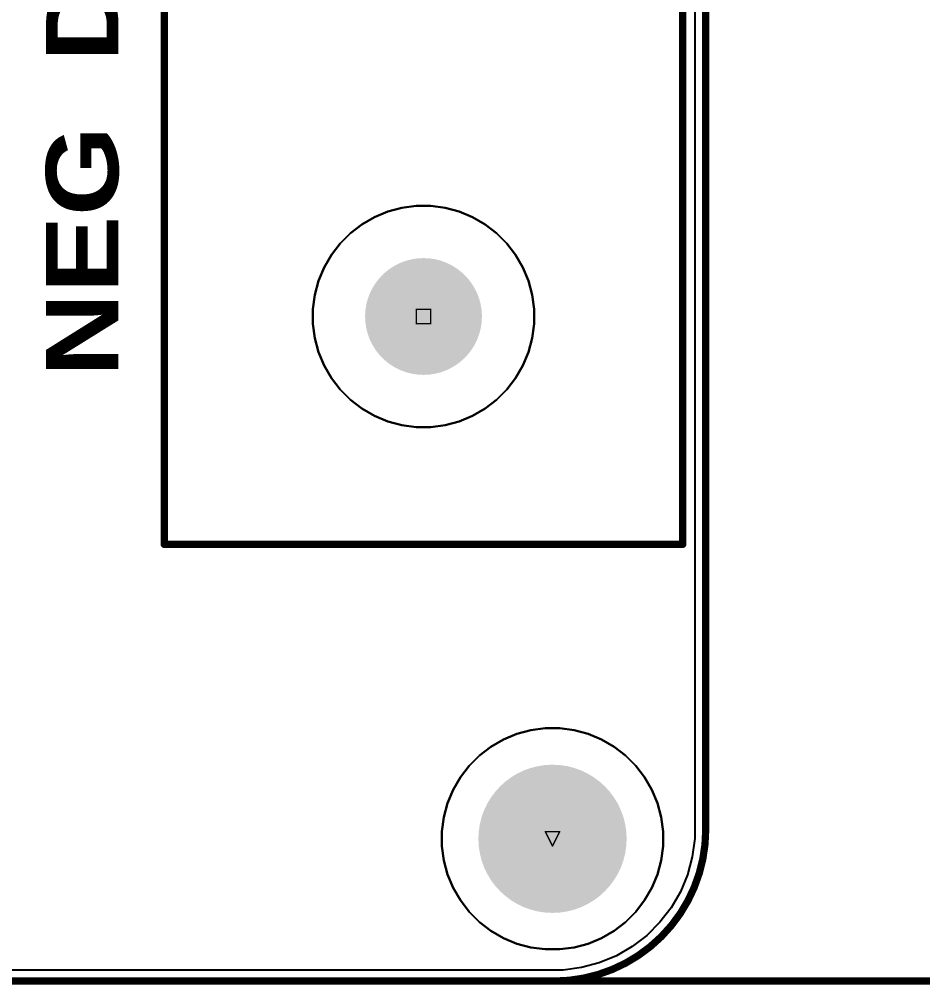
# Model space of a CAD drawing. Header units: inches. Extents: x -1 to 209, y -13 to 94.
# Drawn here: x 56.55 to 88.26, y -0.04 to 33.85 of the extents above; entities that cross this region are included whole.
import ezdxf

# ---------------------------------------------------------------- set-up
doc = ezdxf.new("R2010")
doc.units = ezdxf.units.IN
for name, color, linetype in [('Board Outline', 216, 'Continuous'), ('Bottom Layer', 5, 'Continuous'), ('Bottom Solder', 6, 'Continuous'), ('Dimensions', 6, 'Continuous'), ('Drill Drawing', 1, 'Continuous'), ('Multi-Layer', 9, 'Continuous'), ('Pad Holes', 156, 'Continuous'), ('Top Layer', 1, 'Continuous'), ('Top Overlay', 2, 'Continuous'), ('Top Solder', 216, 'Continuous')]:
    doc.layers.add(name, color=color, linetype=linetype)
doc.styles.add('Arial Black_Bold', font='', dxfattribs={"height": 0.2})
doc.styles.get('Arial Black_Bold').set_extended_font_data('Arial Black', bold=True)

# ---------------------------------------------------------------- blocks, each defined once
blk = doc.blocks.new('KF78C_13_0_2P_22')
at = {"layer": 'Bottom Layer'}
blk.add_hatch(color=5, dxfattribs=at).paths.add_polyline_path([(-8.4999957, 1.999996), (-4.5000037, 1.999996), (-4.5000037, -1.999996), (-8.4999957, -1.999996)])
h = blk.add_hatch(color=5, dxfattribs=at)
edge = h.paths.add_edge_path()
edge.add_arc((6.4999997, 0), 1.999996, 0, 360)
at = {"layer": 'Bottom Solder'}
blk.add_hatch(color=6, dxfattribs=at).paths.add_polyline_path([(-8.550795699999998, 2.050796), (-4.4492037, 2.050796), (-4.4492037, -2.050796), (-8.550795699999998, -2.050796)])
h = blk.add_hatch(color=6, dxfattribs=at)
edge = h.paths.add_edge_path()
edge.add_arc((6.4999997, 0), 2.050796, 0, 360)
at = {"layer": 'Multi-Layer'}
blk.add_hatch(color=9, dxfattribs=at).paths.add_polyline_path([(-8.4999957, 1.999996), (-4.5000037, 1.999996), (-4.5000037, -1.999996), (-8.4999957, -1.999996)])
h = blk.add_hatch(color=9, dxfattribs=at)
edge = h.paths.add_edge_path()
edge.add_arc((6.4999997, 0), 1.999996, 0, 360)
at = {"layer": 'Pad Holes'}
h = blk.add_hatch(color=7, dxfattribs=at)
edge = h.paths.add_edge_path()
edge.add_arc((-6.4999997, 0), 1.2999974, 0, 360)
h = blk.add_hatch(color=7, dxfattribs=at)
edge = h.paths.add_edge_path()
edge.add_arc((6.4999997, 0), 1.2999974, 0, 360)
at = {"layer": 'Top Layer'}
blk.add_hatch(color=1, dxfattribs=at).paths.add_polyline_path([(-8.4999957, 1.999996), (-4.5000037, 1.999996), (-4.5000037, -1.999996), (-8.4999957, -1.999996)])
h = blk.add_hatch(color=1, dxfattribs=at)
edge = h.paths.add_edge_path()
edge.add_arc((6.4999997, 0), 1.999996, 0, 360)
at = {"layer": 'Top Solder'}
blk.add_hatch(color=216, dxfattribs=at).paths.add_polyline_path([(-8.550795699999998, 2.050796), (-4.4492037, 2.050796), (-4.4492037, -2.050796), (-8.550795699999998, -2.050796)])
h = blk.add_hatch(color=216, dxfattribs=at)
edge = h.paths.add_edge_path()
edge.add_arc((6.4999997, 0), 2.050796, 0, 360)
at = {"layer": 'Top Overlay'}
for points in [[(-14.4999837, -9.100007199999999, 0.254, 0.254, 0), (-14.4999837, 9.100007199999999, 0.254, 0.254, 0)], [(14.5000091, 9.100007199999999, 0.254, 0.254, 0), (-14.4999837, 9.100007199999999, 0.254, 0.254, 0)], [(14.5000091, -9.100007199999999, 0.254, 0.254, 0), (14.5000091, 9.100007199999999, 0.254, 0.254, 0)], [(14.5000091, -9.100007199999999, 0.254, 0.254, 0), (-14.4999837, -9.100007199999999, 0.254, 0.254, 0)]]:
    blk.add_lwpolyline(points, format="xyseb", dxfattribs=at)
for points in [[(-14.5634837, 9.100007199999999, 0.127, 0.127, 1), (-14.4364837, 9.100007199999999, 0.127, 0.127, 1)], [(-14.5634837, 9.100007199999999, 0.127, 0.127, 1), (-14.4364837, 9.100007199999999, 0.127, 0.127, 1)], [(14.4365091, 9.100007199999999, 0.127, 0.127, 1), (14.5635091, 9.100007199999999, 0.127, 0.127, 1)], [(14.4365091, 9.100007199999999, 0.127, 0.127, 1), (14.5635091, 9.100007199999999, 0.127, 0.127, 1)], [(-14.5634837, -9.100007199999999, 0.127, 0.127, 1), (-14.4364837, -9.100007199999999, 0.127, 0.127, 1)], [(-14.5634837, -9.100007199999999, 0.127, 0.127, 1), (-14.4364837, -9.100007199999999, 0.127, 0.127, 1)], [(14.4365091, -9.100007199999999, 0.127, 0.127, 1), (14.5635091, -9.100007199999999, 0.127, 0.127, 1)], [(14.4365091, -9.100007199999999, 0.127, 0.127, 1), (14.5635091, -9.100007199999999, 0.127, 0.127, 1)]]:
    blk.add_lwpolyline(points, format="xyseb", close=True, dxfattribs=at)

msp = doc.modelspace()

# ---------------------------------------------------------------- hatches: boundary and pattern name
at = {"layer": 'Bottom Layer'}
h = msp.add_hatch(color=5, dxfattribs=at)
edge = h.paths.add_edge_path()
edge.add_arc((75.2669818, 5.0800254), 2.50000008, 0, 360)
at = {"layer": 'Bottom Solder'}
h = msp.add_hatch(color=6, dxfattribs=at)
edge = h.paths.add_edge_path()
edge.add_arc((75.2669818, 5.0800254), 2.60160008, 0, 360)
at = {"layer": 'Multi-Layer'}
h = msp.add_hatch(color=9, dxfattribs=at)
edge = h.paths.add_edge_path()
edge.add_arc((75.2669818, 5.0800254), 2.50000008, 0, 360)
at = {"layer": 'Pad Holes'}
h = msp.add_hatch(color=7, dxfattribs=at)
edge = h.paths.add_edge_path()
edge.add_arc((75.2669818, 5.0800254), 1.49999954, 0, 360)
at = {"layer": 'Top Layer'}
h = msp.add_hatch(color=1, dxfattribs=at)
edge = h.paths.add_edge_path()
edge.add_arc((75.2669818, 5.0800254), 2.50000008, 0, 360)
at = {"layer": 'Top Solder'}
h = msp.add_hatch(color=216, dxfattribs=at)
edge = h.paths.add_edge_path()
edge.add_arc((75.2669818, 5.0800254), 2.60160008, 0, 360)

# ---------------------------------------------------------------- linework, layer by layer
at = {"layer": 'Board Outline'}
for points in [[(80.6449873, 5.410022199999999, 0.254, 0.254, 0), (80.6449873, 54.42354368, 0.254, 0.254, 0)], [(80.6449873, 5.410022199999999, 0.254, 0.254, -0.4142135623730951), (75.31948867999999, 0.08452357999999999, 0.254, 0.254, 0)], [(-1.27e-05, 0.08454644, 0.254, 0.254, 0), (73.571989, 0.08454644, 0.254, 0.254, 0)], [(73.571989, 0.08453627999999999, 0.254, 0.254, 0), (74.23591452, 0.08453627999999999, 0.254, 0.254, 0)], [(74.23592722, 0.08452357999999999, 0.254, 0.254, -0.198912367379658), (74.23591452, 0.0845185, 0.254, 0.254, 0)], [(74.23592722, 0.08452357999999999, 0.254, 0.254, 0), (75.31948867999999, 0.08452357999999999, 0.254, 0.254, 0)]]:
    msp.add_lwpolyline(points, format="xyseb", dxfattribs=at)
for points in [[(80.58148729999999, 5.410022199999999, 0.127, 0.127, 1), (80.7084873, 5.410022199999999, 0.127, 0.127, 1)], [(80.58148729999999, 5.410022199999999, 0.127, 0.127, 1), (80.7084873, 5.410022199999999, 0.127, 0.127, 1)], [(73.508489, 0.08454644, 0.127, 0.127, 1), (73.63548899999999, 0.08454644, 0.127, 0.127, 1)], [(73.508489, 0.08453627999999999, 0.127, 0.127, 1), (73.63548899999999, 0.08453627999999999, 0.127, 0.127, 1)], [(74.17241452, 0.08453627999999999, 0.127, 0.127, 1), (74.29941452, 0.08453627999999999, 0.127, 0.127, 1)], [(74.17241452, 0.0845185, 0.127, 0.127, 1), (74.29941452, 0.0845185, 0.127, 0.127, 1)], [(74.17242721999999, 0.08452357999999999, 0.127, 0.127, 1), (74.29942722, 0.08452357999999999, 0.127, 0.127, 1)], [(74.17242721999999, 0.08452357999999999, 0.127, 0.127, 1), (74.29942722, 0.08452357999999999, 0.127, 0.127, 1)], [(75.25598868, 0.08452357999999999, 0.127, 0.127, 1), (75.38298868, 0.08452357999999999, 0.127, 0.127, 1)], [(75.25598868, 0.08452357999999999, 0.127, 0.127, 1), (75.38298868, 0.08452357999999999, 0.127, 0.127, 1)]]:
    msp.add_lwpolyline(points, format="xyseb", close=True, dxfattribs=at)
at = {"layer": 'Bottom Layer'}
for p, q in [((80.25653494, 54.42354114), (80.25653494, 5.410022199999999)), ((74.50836254, 8.893853179999999), (74.0170478, 8.76220498)), ((75.01265667999999, 8.96024624), (74.50836254, 8.893853179999999)), ((75.52130437999999, 8.96024624), (75.01265667999999, 8.96024624)), ((76.02559851999999, 8.893853179999999), (75.52130437999999, 8.96024624)), ((76.51691326, 8.76220498), (76.02559851999999, 8.893853179999999)), ((73.54711986, 8.56755462), (73.10662036, 8.313232039999999)), ((74.0170478, 8.76220498), (73.54711986, 8.56755462)), ((76.9868412, 8.56755462), (76.51691326, 8.76220498)), ((77.4273407, 8.313232039999999), (76.9868412, 8.56755462)), ((73.10662036, 8.313232039999999), (72.70308294, 8.003588259999999)), ((77.83087812, 8.003588259999999), (77.4273407, 8.313232039999999)), ((72.70308294, 8.003588259999999), (72.3434164, 7.643921719999999)), ((78.19054466, 7.643921719999999), (77.83087812, 8.003588259999999)), ((72.3434164, 7.643921719999999), (72.03377262, 7.2403843)), ((78.50018844, 7.2403843), (78.19054466, 7.643921719999999)), ((72.03377262, 7.2403843), (71.77945004, 6.7998848)), ((78.75451102, 6.7998848), (78.50018844, 7.2403843)), ((71.77945004, 6.7998848), (71.58479967999999, 6.32995686)), ((78.94916137999999, 6.32995686), (78.75451102, 6.7998848)), ((71.58479967999999, 6.32995686), (71.45315148, 5.83864212)), ((79.08080958, 5.83864212), (78.94916137999999, 6.32995686)), ((71.45315148, 5.83864212), (71.38676095999999, 5.33434798)), ((79.14720263999999, 5.33434798), (79.08080958, 5.83864212)), ((71.38676095999999, 5.33434798), (71.38676095999999, 5.0800254)), ((79.14720263999999, 5.0800254), (79.14720263999999, 5.33434798)), ((80.25653494, 5.08644144), (80.17206216, 4.4447968)), ((80.25653494, 5.410022199999999), (80.25653494, 5.08644144)), ((71.38676095999999, 5.0800254), (71.38676095999999, 4.82570028)), ((71.38676095999999, 4.82570028), (71.45315148, 4.32140614)), ((79.08080958, 4.32140614), (79.14720263999999, 4.82570028)), ((79.14720263999999, 4.82570028), (79.14720263999999, 5.0800254)), ((80.17206216, 4.4447968), (80.00455423999999, 3.81964692)), ((71.45315148, 4.32140614), (71.58479967999999, 3.8300914)), ((78.94916137999999, 3.8300914), (79.08080958, 4.32140614)), ((71.58479967999999, 3.8300914), (71.77945004, 3.360163459999999)), ((78.75451102, 3.360163459999999), (78.94916137999999, 3.8300914)), ((80.00455423999999, 3.81964692), (79.756889, 3.221736)), ((71.77945004, 3.360163459999999), (72.03377262, 2.91966396)), ((78.50018844, 2.91966396), (78.75451102, 3.360163459999999)), ((79.756889, 3.221736), (79.43330062, 2.66126468)), ((72.03377262, 2.91966396), (72.3434164, 2.51612654)), ((78.19054466, 2.51612654), (78.50018844, 2.91966396)), ((72.3434164, 2.51612654), (72.70308294, 2.15646)), ((77.83087812, 2.15646), (78.19054466, 2.51612654)), ((79.43330062, 2.66126468), (79.03931868, 2.14781384)), ((72.70308294, 2.15646), (73.10662036, 1.84681622)), ((77.4273407, 1.84681622), (77.83087812, 2.15646)), ((79.03931868, 2.14781384), (78.58169704, 1.6901922)), ((73.10662036, 1.84681622), (73.54711986, 1.59249364)), ((76.9868412, 1.59249364), (77.4273407, 1.84681622)), ((73.54711986, 1.59249364), (74.0170478, 1.39784328)), ((74.0170478, 1.39784328), (74.50836254, 1.26619508)), ((76.02559851999999, 1.26619508), (76.51691326, 1.39784328)), ((76.51691326, 1.39784328), (76.9868412, 1.59249364)), ((78.58169704, 1.6901922), (78.06824366, 1.29620772)), ((74.50836254, 1.26619508), (75.01265667999999, 1.19980456)), ((75.01265667999999, 1.19980456), (75.52130437999999, 1.19980456)), ((75.52130437999999, 1.19980456), (76.02559851999999, 1.26619508)), ((78.06824366, 1.29620772), (77.50777742, 0.9726218799999999)), ((76.90985633999999, 0.72495156), (76.28472932, 0.5574512599999999)), ((77.50777742, 0.9726218799999999), (76.90985633999999, 0.72495156)), ((73.571989, 0.47298864), (0.38843966, 0.4729987999999999)), ((73.57199154, 0.47298864), (73.571989, 0.47298864)), ((73.57199662, 0.47298864), (73.57199154, 0.47298864)), ((74.23593484, 0.47297594), (73.57199662, 0.47298864)), ((75.64306944, 0.47297594), (74.23593484, 0.47297594)), ((76.28472932, 0.5574512599999999), (75.64306944, 0.47297594))]:
    msp.add_line(p, q, dxfattribs=at)
at = {"layer": 'Dimensions'}
msp.add_lwpolyline([(73.952989, 0.08454644, 0.254, 0.254, 0), (90.16999999999999, 0.08454644, 0.254, 0.254, 0)], format="xyseb", dxfattribs=at)
msp.add_lwpolyline([(73.889489, 0.08454644, 0.127, 0.127, 1), (74.01648899999999, 0.08454644, 0.127, 0.127, 1)], format="xyseb", close=True, dxfattribs=at)
at = {"layer": 'Drill Drawing'}
for points in [[(70.48498729999999, 23.67302098, 0.0508, 0.0508, 0), (70.9929873, 23.67302098, 0.0508, 0.0508, 0)], [(70.48498729999999, 23.16502098, 0.0508, 0.0508, 0), (70.48498729999999, 23.67302098, 0.0508, 0.0508, 0)], [(70.9929873, 23.16502098, 0.0508, 0.0508, 0), (70.9929873, 23.67302098, 0.0508, 0.0508, 0)], [(70.48498729999999, 23.16502098, 0.0508, 0.0508, 0), (70.9929873, 23.16502098, 0.0508, 0.0508, 0)], [(75.01298179999999, 5.3340254, 0.0508, 0.0508, 0), (75.52098179999999, 5.3340254, 0.0508, 0.0508, 0)], [(75.01298179999999, 5.3340254, 0.0508, 0.0508, 0), (75.2669818, 4.8260254, 0.0508, 0.0508, 0)], [(75.2669818, 4.8260254, 0.0508, 0.0508, 0), (75.52098179999999, 5.3340254, 0.0508, 0.0508, 0)]]:
    msp.add_lwpolyline(points, format="xyseb", dxfattribs=at)
for points in [[(70.4722873, 23.67302098, 0.0254, 0.0254, 1), (70.4976873, 23.67302098, 0.0254, 0.0254, 1)], [(70.4722873, 23.67302098, 0.0254, 0.0254, 1), (70.4976873, 23.67302098, 0.0254, 0.0254, 1)], [(70.9802873, 23.67302098, 0.0254, 0.0254, 1), (71.00568729999999, 23.67302098, 0.0254, 0.0254, 1)], [(70.9802873, 23.67302098, 0.0254, 0.0254, 1), (71.00568729999999, 23.67302098, 0.0254, 0.0254, 1)], [(70.4722873, 23.16502098, 0.0254, 0.0254, 1), (70.4976873, 23.16502098, 0.0254, 0.0254, 1)], [(70.4722873, 23.16502098, 0.0254, 0.0254, 1), (70.4976873, 23.16502098, 0.0254, 0.0254, 1)], [(70.9802873, 23.16502098, 0.0254, 0.0254, 1), (71.00568729999999, 23.16502098, 0.0254, 0.0254, 1)], [(70.9802873, 23.16502098, 0.0254, 0.0254, 1), (71.00568729999999, 23.16502098, 0.0254, 0.0254, 1)], [(75.0002818, 5.3340254, 0.0254, 0.0254, 1), (75.0256818, 5.3340254, 0.0254, 0.0254, 1)], [(75.0002818, 5.3340254, 0.0254, 0.0254, 1), (75.0256818, 5.3340254, 0.0254, 0.0254, 1)], [(75.5082818, 5.3340254, 0.0254, 0.0254, 1), (75.5336818, 5.3340254, 0.0254, 0.0254, 1)], [(75.5082818, 5.3340254, 0.0254, 0.0254, 1), (75.5336818, 5.3340254, 0.0254, 0.0254, 1)], [(75.25428179999999, 4.8260254, 0.0254, 0.0254, 1), (75.27968179999999, 4.8260254, 0.0254, 0.0254, 1)], [(75.25428179999999, 4.8260254, 0.0254, 0.0254, 1), (75.27968179999999, 4.8260254, 0.0254, 0.0254, 1)]]:
    msp.add_lwpolyline(points, format="xyseb", close=True, dxfattribs=at)
at = {"layer": 'Multi-Layer'}
for p, q in [((74.0170478, 8.76220498), (74.50836254, 8.893853179999999)), ((74.50836254, 8.893853179999999), (75.01265667999999, 8.96024624)), ((75.01265667999999, 8.96024624), (75.2669818, 8.96024624)), ((75.2669818, 8.96024624), (75.52130437999999, 8.96024624)), ((75.52130437999999, 8.96024624), (76.02559851999999, 8.893853179999999)), ((76.02559851999999, 8.893853179999999), (76.51691326, 8.76220498)), ((73.10662036, 8.313232039999999), (73.54711986, 8.56755462)), ((73.54711986, 8.56755462), (74.0170478, 8.76220498)), ((76.51691326, 8.76220498), (76.9868412, 8.56755462)), ((76.9868412, 8.56755462), (77.4273407, 8.313232039999999)), ((72.70308294, 8.003588259999999), (73.10662036, 8.313232039999999)), ((77.4273407, 8.313232039999999), (77.83087812, 8.003588259999999)), ((72.3434164, 7.643921719999999), (72.70308294, 8.003588259999999)), ((77.83087812, 8.003588259999999), (78.19054466, 7.643921719999999)), ((72.03377262, 7.2403843), (72.3434164, 7.643921719999999)), ((78.19054466, 7.643921719999999), (78.50018844, 7.2403843)), ((71.77945004, 6.7998848), (72.03377262, 7.2403843)), ((78.50018844, 7.2403843), (78.75451102, 6.7998848)), ((71.58479967999999, 6.32995686), (71.77945004, 6.7998848)), ((78.75451102, 6.7998848), (78.94916137999999, 6.32995686)), ((71.45315148, 5.83864212), (71.58479967999999, 6.32995686)), ((78.94916137999999, 6.32995686), (79.08080958, 5.83864212)), ((71.38676095999999, 5.33434798), (71.45315148, 5.83864212)), ((79.08080958, 5.83864212), (79.14720263999999, 5.33434798)), ((71.38676095999999, 5.0800254), (71.38676095999999, 5.33434798)), ((79.14720263999999, 5.33434798), (79.14720263999999, 5.0800254)), ((71.38676095999999, 4.82570028), (71.38676095999999, 5.0800254)), ((71.45315148, 4.32140614), (71.38676095999999, 4.82570028)), ((79.14720263999999, 4.82570028), (79.08080958, 4.32140614)), ((79.14720263999999, 5.0800254), (79.14720263999999, 4.82570028)), ((71.58479967999999, 3.8300914), (71.45315148, 4.32140614)), ((79.08080958, 4.32140614), (78.94916137999999, 3.8300914)), ((71.77945004, 3.360163459999999), (71.58479967999999, 3.8300914)), ((78.94916137999999, 3.8300914), (78.75451102, 3.360163459999999)), ((72.03377262, 2.91966396), (71.77945004, 3.360163459999999)), ((78.75451102, 3.360163459999999), (78.50018844, 2.91966396)), ((72.3434164, 2.51612654), (72.03377262, 2.91966396)), ((78.50018844, 2.91966396), (78.19054466, 2.51612654)), ((72.70308294, 2.15646), (72.3434164, 2.51612654)), ((78.19054466, 2.51612654), (77.83087812, 2.15646)), ((73.10662036, 1.84681622), (72.70308294, 2.15646)), ((77.83087812, 2.15646), (77.4273407, 1.84681622)), ((73.54711986, 1.59249364), (73.10662036, 1.84681622)), ((77.4273407, 1.84681622), (76.9868412, 1.59249364)), ((74.0170478, 1.39784328), (73.54711986, 1.59249364)), ((74.50836254, 1.26619508), (74.0170478, 1.39784328)), ((76.51691326, 1.39784328), (76.02559851999999, 1.26619508)), ((76.9868412, 1.59249364), (76.51691326, 1.39784328)), ((75.01265667999999, 1.19980456), (74.50836254, 1.26619508)), ((75.2669818, 1.19980456), (75.01265667999999, 1.19980456)), ((75.2669818, 1.19980456), (75.2669818, 1.19980456)), ((75.52130437999999, 1.19980456), (75.2669818, 1.19980456)), ((76.02559851999999, 1.26619508), (75.52130437999999, 1.19980456))]:
    msp.add_line(p, q, dxfattribs=at)
at = {"layer": 'Top Layer'}
for p, q in [((80.25653494, 54.42354114), (80.25653494, 5.410022199999999)), ((69.4890533, 27.10120056), (69.98036804, 27.23284876)), ((69.98036804, 27.23284876), (69.4890533, 27.10120056)), ((69.98036804, 27.23284876), (70.48466218, 27.29924182)), ((70.48466218, 27.29924182), (69.98036804, 27.23284876)), ((70.48466218, 27.29924182), (70.73898729999999, 27.29924182)), ((70.99330988, 27.29924182), (70.48466218, 27.29924182)), ((70.73898729999999, 27.29924182), (70.99330988, 27.29924182)), ((70.99330988, 27.29924182), (71.49760402, 27.23284876)), ((71.49760402, 27.23284876), (70.99330988, 27.29924182)), ((71.49760402, 27.23284876), (71.98891876, 27.10120056)), ((71.98891876, 27.10120056), (71.49760402, 27.23284876)), ((68.57862585999999, 26.65222762), (69.01912536, 26.9065502)), ((69.01912536, 26.9065502), (68.57862585999999, 26.65222762)), ((69.01912536, 26.9065502), (69.4890533, 27.10120056)), ((69.4890533, 27.10120056), (69.01912536, 26.9065502)), ((71.98891876, 27.10120056), (72.4588467, 26.9065502)), ((72.4588467, 26.9065502), (71.98891876, 27.10120056)), ((72.4588467, 26.9065502), (72.8993462, 26.65222762)), ((72.8993462, 26.65222762), (72.4588467, 26.9065502)), ((68.17508844, 26.34258384), (68.57862585999999, 26.65222762)), ((68.57862585999999, 26.65222762), (68.17508844, 26.34258384)), ((72.8993462, 26.65222762), (73.30288362, 26.34258384)), ((73.30288362, 26.34258384), (72.8993462, 26.65222762)), ((67.81542189999999, 25.9829173), (68.17508844, 26.34258384)), ((68.17508844, 26.34258384), (67.81542189999999, 25.9829173)), ((73.30288362, 26.34258384), (73.66255016, 25.9829173)), ((73.66255016, 25.9829173), (73.30288362, 26.34258384)), ((67.50577811999999, 25.57937988), (67.81542189999999, 25.9829173)), ((67.81542189999999, 25.9829173), (67.50577811999999, 25.57937988)), ((73.66255016, 25.9829173), (73.97219394, 25.57937988)), ((73.97219394, 25.57937988), (73.66255016, 25.9829173)), ((67.25145554, 25.13888038), (67.50577811999999, 25.57937988)), ((67.50577811999999, 25.57937988), (67.25145554, 25.13888038)), ((73.97219394, 25.57937988), (74.22651651999999, 25.13888038)), ((74.22651651999999, 25.13888038), (73.97219394, 25.57937988)), ((67.05680518, 24.66895244), (67.25145554, 25.13888038)), ((67.25145554, 25.13888038), (67.05680518, 24.66895244)), ((74.22651651999999, 25.13888038), (74.42116688, 24.66895244)), ((74.42116688, 24.66895244), (74.22651651999999, 25.13888038)), ((66.92515698, 24.1776377), (67.05680518, 24.66895244)), ((67.05680518, 24.66895244), (66.92515698, 24.1776377)), ((74.42116688, 24.66895244), (74.55281507999999, 24.1776377)), ((74.55281507999999, 24.1776377), (74.42116688, 24.66895244)), ((66.85876646, 23.67334356), (66.92515698, 24.1776377)), ((66.92515698, 24.1776377), (66.85876646, 23.67334356)), ((74.55281507999999, 24.1776377), (74.61920814, 23.67334356)), ((74.61920814, 23.67334356), (74.55281507999999, 24.1776377)), ((66.85876646, 23.41902098), (66.85876646, 23.67334356)), ((66.85876646, 23.67334356), (66.85876646, 23.41902098)), ((66.85876646, 23.16469586), (66.85876646, 23.41902098)), ((66.85876646, 23.41902098), (66.85876646, 23.16469586)), ((74.61920814, 23.67334356), (74.61920814, 23.41902098)), ((74.61920814, 23.41902098), (74.61920814, 23.67334356)), ((74.61920814, 23.41902098), (74.61920814, 23.16469586)), ((74.61920814, 23.16469586), (74.61920814, 23.41902098)), ((66.92515698, 22.66040172), (66.85876646, 23.16469586)), ((66.85876646, 23.16469586), (66.92515698, 22.66040172)), ((74.61920814, 23.16469586), (74.55281507999999, 22.66040172)), ((74.55281507999999, 22.66040172), (74.61920814, 23.16469586)), ((67.05680518, 22.16908698), (66.92515698, 22.66040172)), ((66.92515698, 22.66040172), (67.05680518, 22.16908698)), ((74.55281507999999, 22.66040172), (74.42116688, 22.16908698)), ((74.42116688, 22.16908698), (74.55281507999999, 22.66040172)), ((67.25145554, 21.69915904), (67.05680518, 22.16908698)), ((67.05680518, 22.16908698), (67.25145554, 21.69915904)), ((74.42116688, 22.16908698), (74.22651651999999, 21.69915904)), ((74.22651651999999, 21.69915904), (74.42116688, 22.16908698)), ((67.50577811999999, 21.25865954), (67.25145554, 21.69915904)), ((67.25145554, 21.69915904), (67.50577811999999, 21.25865954)), ((74.22651651999999, 21.69915904), (73.97219394, 21.25865954)), ((73.97219394, 21.25865954), (74.22651651999999, 21.69915904)), ((67.81542189999999, 20.85512212), (67.50577811999999, 21.25865954)), ((67.50577811999999, 21.25865954), (67.81542189999999, 20.85512212)), ((73.97219394, 21.25865954), (73.66255016, 20.85512212)), ((73.66255016, 20.85512212), (73.97219394, 21.25865954)), ((68.17508844, 20.49545558), (67.81542189999999, 20.85512212)), ((67.81542189999999, 20.85512212), (68.17508844, 20.49545558)), ((73.66255016, 20.85512212), (73.30288362, 20.49545558)), ((73.30288362, 20.49545558), (73.66255016, 20.85512212)), ((68.57862585999999, 20.1858118), (68.17508844, 20.49545558)), ((68.17508844, 20.49545558), (68.57862585999999, 20.1858118)), ((73.30288362, 20.49545558), (72.8993462, 20.1858118)), ((72.8993462, 20.1858118), (73.30288362, 20.49545558)), ((69.01912536, 19.93148922), (68.57862585999999, 20.1858118)), ((68.57862585999999, 20.1858118), (69.01912536, 19.93148922)), ((72.8993462, 20.1858118), (72.4588467, 19.93148922)), ((72.4588467, 19.93148922), (72.8993462, 20.1858118)), ((69.4890533, 19.73683886), (69.01912536, 19.93148922)), ((69.01912536, 19.93148922), (69.4890533, 19.73683886)), ((69.98036804, 19.60519066), (69.4890533, 19.73683886)), ((69.4890533, 19.73683886), (69.98036804, 19.60519066)), ((71.98891876, 19.73683886), (71.49760402, 19.60519066)), ((71.49760402, 19.60519066), (71.98891876, 19.73683886)), ((72.4588467, 19.93148922), (71.98891876, 19.73683886)), ((71.98891876, 19.73683886), (72.4588467, 19.93148922)), ((70.48466218, 19.53880014), (69.98036804, 19.60519066)), ((69.98036804, 19.60519066), (70.48466218, 19.53880014)), ((70.73898729999999, 19.53880014), (70.48466218, 19.53880014)), ((70.48466218, 19.53880014), (70.99330988, 19.53880014)), ((70.73898729999999, 19.53880014), (70.73898729999999, 19.53880014)), ((70.99330988, 19.53880014), (70.73898729999999, 19.53880014)), ((71.49760402, 19.60519066), (70.99330988, 19.53880014)), ((70.99330988, 19.53880014), (71.49760402, 19.60519066)), ((74.50836254, 8.893853179999999), (74.0170478, 8.76220498)), ((75.01265667999999, 8.96024624), (74.50836254, 8.893853179999999)), ((75.52130437999999, 8.96024624), (75.01265667999999, 8.96024624)), ((76.02559851999999, 8.893853179999999), (75.52130437999999, 8.96024624)), ((76.51691326, 8.76220498), (76.02559851999999, 8.893853179999999)), ((73.54711986, 8.56755462), (73.10662036, 8.313232039999999)), ((74.0170478, 8.76220498), (73.54711986, 8.56755462)), ((76.9868412, 8.56755462), (76.51691326, 8.76220498)), ((77.4273407, 8.313232039999999), (76.9868412, 8.56755462)), ((73.10662036, 8.313232039999999), (72.70308294, 8.003588259999999)), ((77.83087812, 8.003588259999999), (77.4273407, 8.313232039999999)), ((72.70308294, 8.003588259999999), (72.3434164, 7.643921719999999)), ((78.19054466, 7.643921719999999), (77.83087812, 8.003588259999999)), ((72.3434164, 7.643921719999999), (72.03377262, 7.2403843)), ((78.50018844, 7.2403843), (78.19054466, 7.643921719999999)), ((72.03377262, 7.2403843), (71.77945004, 6.7998848)), ((78.75451102, 6.7998848), (78.50018844, 7.2403843)), ((71.77945004, 6.7998848), (71.58479967999999, 6.32995686)), ((78.94916137999999, 6.32995686), (78.75451102, 6.7998848)), ((71.58479967999999, 6.32995686), (71.45315148, 5.83864212)), ((79.08080958, 5.83864212), (78.94916137999999, 6.32995686)), ((71.45315148, 5.83864212), (71.38676095999999, 5.33434798)), ((79.14720263999999, 5.33434798), (79.08080958, 5.83864212)), ((71.38676095999999, 5.33434798), (71.38676095999999, 5.0800254)), ((79.14720263999999, 5.0800254), (79.14720263999999, 5.33434798)), ((80.25653494, 5.08644144), (80.17206216, 4.4447968)), ((80.25653494, 5.410022199999999), (80.25653494, 5.08644144)), ((71.38676095999999, 5.0800254), (71.38676095999999, 4.82570028)), ((71.38676095999999, 4.82570028), (71.45315148, 4.32140614)), ((79.08080958, 4.32140614), (79.14720263999999, 4.82570028)), ((79.14720263999999, 4.82570028), (79.14720263999999, 5.0800254)), ((80.17206216, 4.4447968), (80.00455423999999, 3.81964692)), ((71.45315148, 4.32140614), (71.58479967999999, 3.8300914)), ((78.94916137999999, 3.8300914), (79.08080958, 4.32140614)), ((71.58479967999999, 3.8300914), (71.77945004, 3.360163459999999)), ((78.75451102, 3.360163459999999), (78.94916137999999, 3.8300914)), ((80.00455423999999, 3.81964692), (79.756889, 3.221736)), ((71.77945004, 3.360163459999999), (72.03377262, 2.91966396)), ((78.50018844, 2.91966396), (78.75451102, 3.360163459999999)), ((79.756889, 3.221736), (79.43330062, 2.66126468)), ((72.03377262, 2.91966396), (72.3434164, 2.51612654)), ((78.19054466, 2.51612654), (78.50018844, 2.91966396)), ((72.3434164, 2.51612654), (72.70308294, 2.15646)), ((77.83087812, 2.15646), (78.19054466, 2.51612654)), ((79.43330062, 2.66126468), (79.03931868, 2.14781384)), ((72.70308294, 2.15646), (73.10662036, 1.84681622)), ((77.4273407, 1.84681622), (77.83087812, 2.15646)), ((79.03931868, 2.14781384), (78.58169704, 1.6901922)), ((73.10662036, 1.84681622), (73.54711986, 1.59249364)), ((76.9868412, 1.59249364), (77.4273407, 1.84681622)), ((73.54711986, 1.59249364), (74.0170478, 1.39784328)), ((74.0170478, 1.39784328), (74.50836254, 1.26619508)), ((76.02559851999999, 1.26619508), (76.51691326, 1.39784328)), ((76.51691326, 1.39784328), (76.9868412, 1.59249364)), ((78.58169704, 1.6901922), (78.06824366, 1.29620772)), ((74.50836254, 1.26619508), (75.01265667999999, 1.19980456)), ((75.01265667999999, 1.19980456), (75.52130437999999, 1.19980456)), ((75.52130437999999, 1.19980456), (76.02559851999999, 1.26619508)), ((78.06824366, 1.29620772), (77.50777742, 0.9726218799999999)), ((76.90985633999999, 0.72495156), (76.28472932, 0.5574512599999999)), ((77.50777742, 0.9726218799999999), (76.90985633999999, 0.72495156)), ((73.571989, 0.47298864), (47.1190193, 0.47299118)), ((73.57199154, 0.47298864), (73.571989, 0.47298864)), ((73.57199662, 0.47298864), (73.57199154, 0.47298864)), ((74.23593484, 0.47297594), (73.57199662, 0.47298864)), ((75.64306944, 0.47297594), (74.23593484, 0.47297594)), ((76.28472932, 0.5574512599999999), (75.64306944, 0.47297594))]:
    msp.add_line(p, q, dxfattribs=at)

# ---------------------------------------------------------------- block references
at = {"rotation": 270}
msp.add_blockref('KF78C_13_0_2P_22', (70.73898729999999, 29.91902068), dxfattribs=at)

# ---------------------------------------------------------------- texts
at = {"layer": 'Top Overlay', "style": 'Arial Black_Bold'}
msp.add_text('NEG  DC-OUT  POS', height=2.54, rotation=90, dxfattribs=at).set_placement((60.0289503, 21.3069424))

doc.saveas('drawing.dxf')
